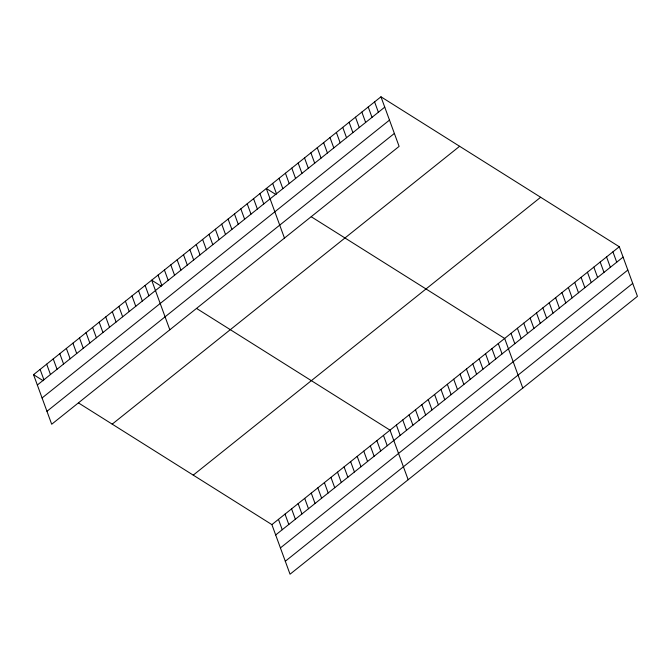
<?xml version="1.0" encoding="UTF-8"?>
<svg xmlns="http://www.w3.org/2000/svg" width="671" height="671" viewBox="0 0 671 671"><rect width="100%" height="100%" fill="white"/><g stroke="black" fill="none" stroke-linecap="round" stroke-linejoin="round"><path stroke-width="1.01" d="M380.96 96.8L399.111 146.387L51.692 424.248L33.55 374.661L380.96 96.8L619.299 246.752L637.45 296.339L290.04 574.2L271.889 524.613L78.499 402.935M37.341 385.011L384.751 107.15M42.08 397.962L389.49 120.101M46.962 411.298L394.372 133.437M112.2 424.139L459.618 146.286M193.24 475.127L540.65 197.266M271.889 524.613L619.299 246.752M275.68 534.963L623.091 257.11M280.419 547.913L627.83 270.052M285.301 561.25L632.711 283.397M275.949 194.548L266.312 188.492L284.462 238.079M311.26 216.767L504.659 338.444L522.801 388.039M161.3 286.249L151.671 280.184L169.813 329.771M196.611 308.467L390.01 430.145L408.161 479.731M33.55 374.661L43.179 380.717M612.933 251.851L616.724 262.202M606.567 256.943L610.35 267.293M600.193 262.034L603.984 272.392M593.827 267.133L597.618 277.484M587.461 272.225L591.243 282.575M581.086 277.316L584.877 287.674M574.72 282.416L578.511 292.766M568.354 287.507L572.137 297.857M561.979 292.598L565.77 302.957M555.613 297.698L559.396 308.048M549.239 302.789L553.03 313.139M542.873 307.88L546.664 318.239M536.506 312.98L540.289 323.33M530.132 318.071L533.923 328.421M523.766 323.162L527.557 333.521M517.4 328.262L521.182 338.612M511.025 333.353L514.816 343.703M498.285 343.544L502.076 353.894M491.918 348.635L495.71 358.985M485.552 353.734L489.335 364.085M479.178 358.826L482.969 369.176M472.812 363.917L476.603 374.267M374.594 101.891L378.377 112.25M466.446 369.016L470.228 379.367M368.22 106.991L372.011 117.341M460.071 374.108L463.862 384.458M361.854 112.082L365.645 122.432M453.705 379.199L457.496 389.557M355.487 117.173L359.27 127.532M447.339 384.298L451.122 394.649M349.113 122.273L352.904 132.623M440.964 389.39L444.756 399.74M342.747 127.364L346.538 137.714M434.598 394.481L438.381 404.839M336.381 132.455L340.163 142.814M428.224 399.58L432.015 409.931M330.006 137.555L333.797 147.905M421.858 404.672L425.649 415.022M323.64 142.646L327.423 152.996M415.492 409.763L419.274 420.121M317.266 147.737L321.057 158.096M409.117 414.863L412.908 425.213M310.899 152.837L314.691 163.187M402.751 419.954L406.542 430.304M304.533 157.928L308.316 168.278M396.385 425.045L400.168 435.404M298.159 163.019L301.95 173.378M291.793 168.119L295.584 178.469M383.451 435.387L387.242 445.745M285.427 173.21L289.209 183.56M376.884 440.637L380.675 450.987M279.052 178.301L282.843 188.66M370.325 445.888L374.116 456.238M272.686 183.401L276.477 193.751M363.766 451.138L367.549 461.489M357.198 456.381L360.99 466.739M259.945 193.584L263.737 203.942M350.639 461.631L354.431 471.981M253.579 198.683L257.362 209.033M344.08 466.882L347.863 477.232M247.205 203.774L250.996 214.124M337.513 472.132L341.304 482.483M240.839 208.866L244.63 219.224M330.954 477.375L334.737 487.733M234.473 213.965L238.255 224.315M228.098 219.056L231.889 229.407M324.387 482.625L328.178 492.975M221.732 224.148L225.523 234.506M317.828 487.876L321.619 498.226M215.366 229.247L219.149 239.597M311.269 493.126L315.051 503.476M208.991 234.338L212.782 244.689M304.701 498.368L308.492 508.727M202.625 239.43L206.408 249.788M298.142 503.619L301.933 513.969M196.251 244.529L200.042 254.879M291.583 508.87L295.366 519.22M189.885 249.62L193.676 259.971M285.016 514.12L288.807 524.47M183.519 254.712L187.301 265.07M278.457 519.362L282.239 529.721M177.144 259.811L180.935 270.161M170.778 264.902L174.569 275.253M164.412 270.002L168.195 280.352M158.037 275.093L161.828 285.443M145.104 285.435L148.895 295.785M138.545 290.686L142.336 301.036M131.986 295.928L135.768 306.286M125.418 301.178L129.209 311.529M118.859 306.429L122.65 316.779M112.3 311.68L116.083 322.03M105.733 316.922L109.524 327.28M99.174 322.172L102.957 332.522M92.606 327.423L96.398 337.773M86.047 332.673L89.839 343.024M79.488 337.916L83.271 348.274M72.921 343.166L76.712 353.516M66.362 348.417L70.153 358.767M59.803 353.667L63.586 364.017M53.235 358.91L57.027 369.268M46.676 364.16L50.459 374.51M40.109 369.411L43.9 379.761"/></g></svg>
